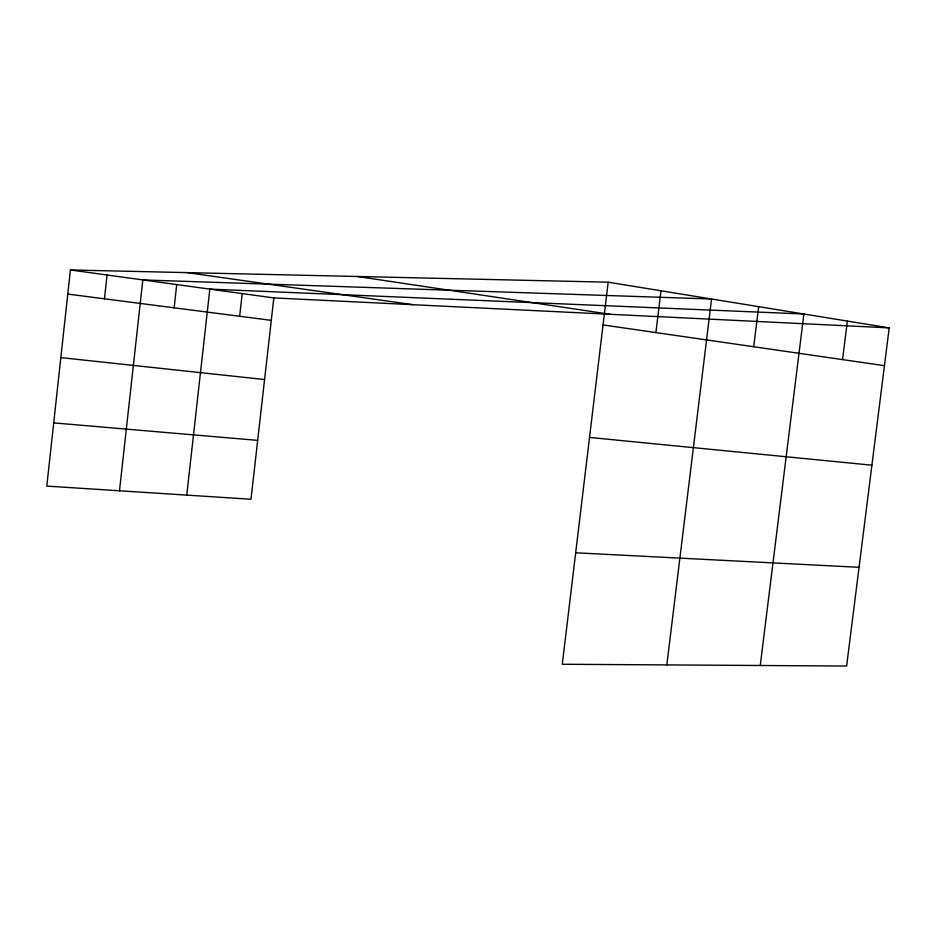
<?xml version="1.0" encoding="UTF-8"?>
<svg xmlns="http://www.w3.org/2000/svg" width="936" height="936" viewBox="0 0 936 936"><rect width="100%" height="100%" fill="white"/><g stroke="black" fill="none" stroke-linecap="round" stroke-linejoin="round"><path stroke-width="1.4" d="M608.178 282.192L70.411 269.966L46.8 486.1L251 499.251L273.839 297.917L889.2 327.881L846.624 666.034L562.29 664.256L608.178 282.192L889.2 327.881M104.446 298.806L107.067 275.008M119.492 490.792L142.834 279.922L711.559 299.005L666.83 664.911M174.131 307.815L176.728 284.579M186.755 495.121L209.839 289.119L803.884 314.005L760.254 665.484M239.639 316.274L242.202 293.565M655.914 332.584L660.98 290.78M753.714 346.741L758.651 306.657M842.552 359.611L847.361 321.071M575.675 552.79L859.061 567.31M53.703 422.896L257.681 440.365M589.528 437.428L871.907 465.192M60.828 357.61L264.572 379.536M67.778 294.079L271.288 320.358M70.411 269.966L273.839 297.917M187.258 272.633L413.01 304.691M603.041 324.932L884.438 365.672M357.4 276.494L610.096 314.285"/></g></svg>
